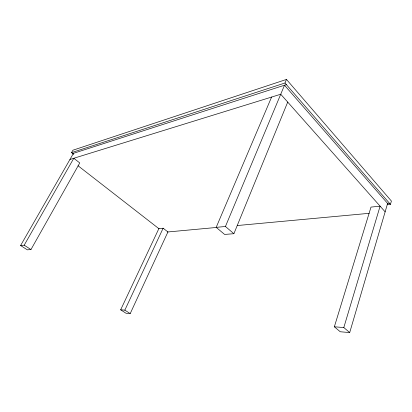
<?xml version="1.0" encoding="UTF-8"?>
<svg xmlns="http://www.w3.org/2000/svg" width="412" height="412" viewBox="0 0 412 412"><rect width="100%" height="100%" fill="white"/><g stroke="black" fill="none" stroke-linecap="round" stroke-linejoin="round"><path stroke-width="0.62" d="M387.228 204.707L390.432 204.378L391.4 201.046L286.469 79.428L72.924 150.21L71.523 152.641L73.712 154.366M349.7 332.572L343.814 327.545L380.101 206.165L371.001 207.092L334.353 326.793L340.25 331.753L349.7 332.572L387.604 203.44L284.507 85.217L225.446 226.492L216.197 227.352L271.59 97.067M216.197 227.352L224.607 234.433L233.892 233.707L287.71 102.094M71.523 152.641L284.975 83.008L286.469 79.428M130.202 313.604L167.931 231.961L163.131 228.207L158.857 228.639L120.659 309.814L125.995 313.238L130.202 313.604L124.841 310.143L120.659 309.814M124.841 310.143L163.131 228.207M20.6 245.521L27.316 249.837L30.957 249.554L79.763 162.936L73.805 158.27L24.195 245.192L20.6 245.521L73.47 153.326M72.703 153.573L286.366 84.615M69.947 159.465L280.737 94.235L385.138 211.84M387.604 203.44L389.443 203.245M167.478 232.002L216.774 227.434M237.255 225.539L369.137 213.323M334.353 326.793L343.814 327.545M24.195 245.192L30.957 249.554M78.053 165.768L159.078 228.815M225.446 226.492L233.892 233.707M284.975 83.008L390.432 204.378"/></g></svg>
